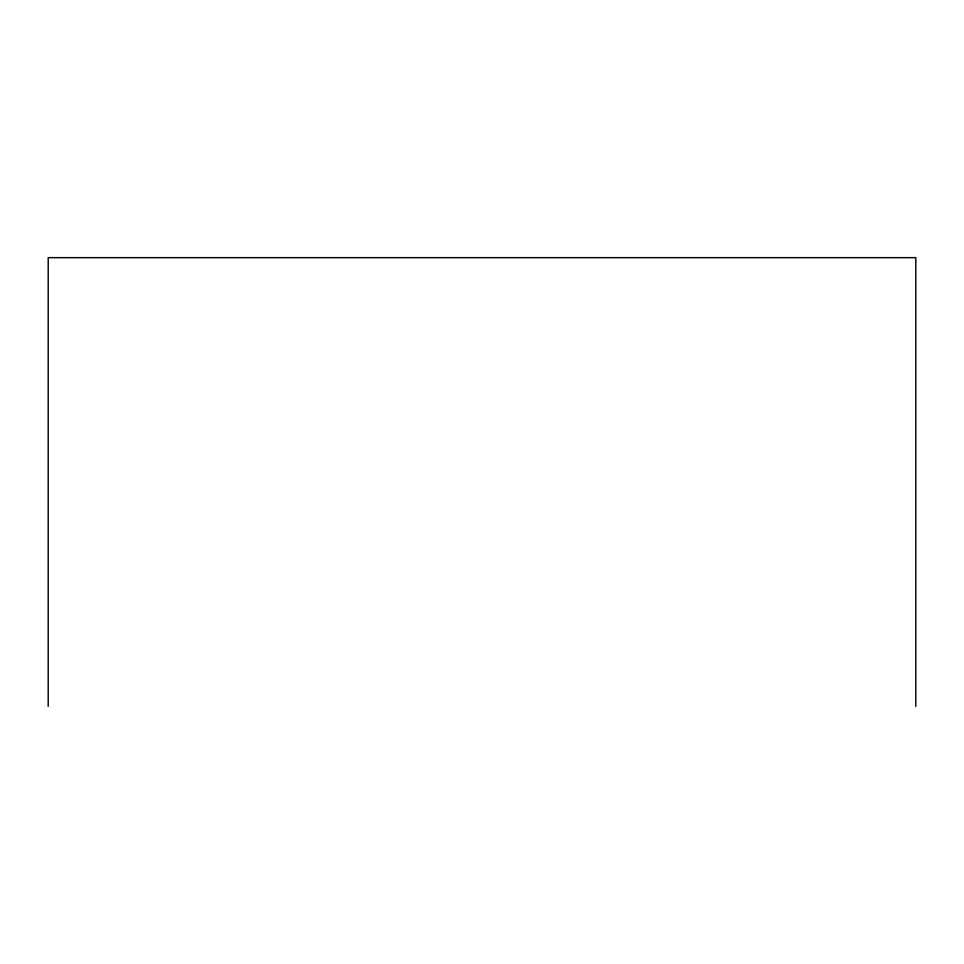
<?xml version="1.0" encoding="UTF-8"?>
<svg xmlns="http://www.w3.org/2000/svg" width="964" height="964" viewBox="0 0 964 964"><rect width="100%" height="100%" fill="white"/><g stroke="black" fill="none" stroke-linecap="round" stroke-linejoin="round"><path stroke-width="1.45" d="M915.8 706.347L915.8 257.653L48.2 257.653L48.2 706.347"/></g></svg>
